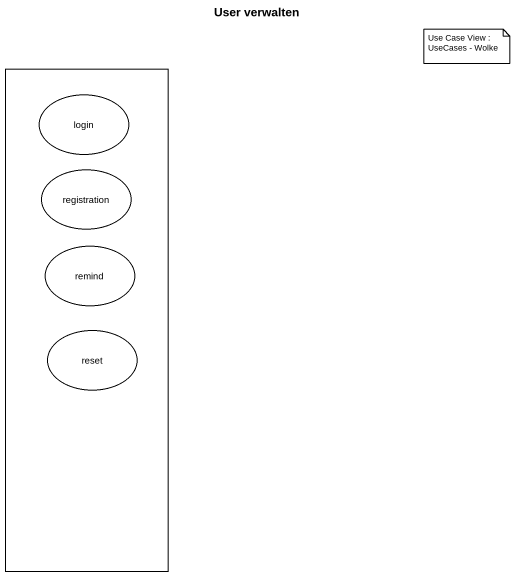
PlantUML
@startuml
title User verwalten
rectangle " " as rectangle1 {
  usecase login
  usecase registration
  usecase remind
  usecase reset
}
note as N1
  Use Case View : UseCases - Wolke
end note
@enduml
